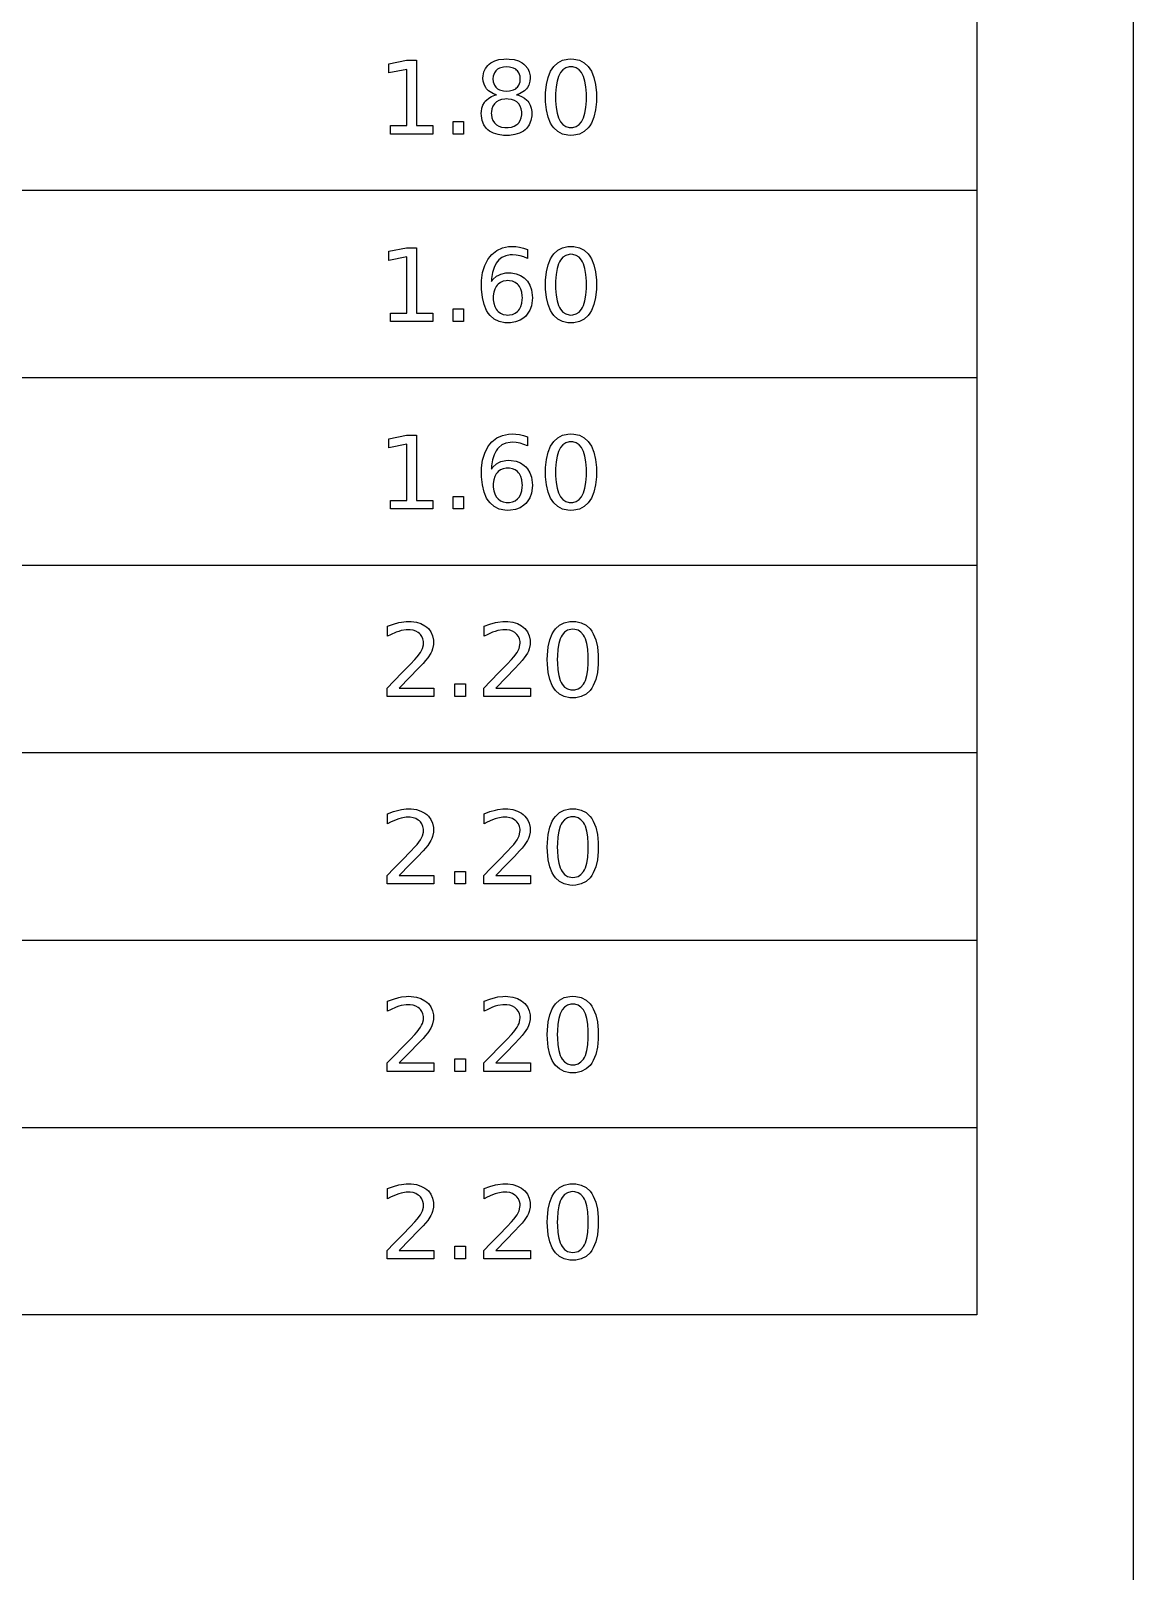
# Model space of a CAD drawing. Header units: millimetres. Extents: x 5 to 292, y 5 to 205.
# Drawn here: x 256.72 to 292, y 107 to 156.3 of the extents above; entities that cross this region are included whole.
import ezdxf

# ---------------------------------------------------------------- set-up
doc = ezdxf.new("R2010")
doc.units = ezdxf.units.MM
doc.layers.add('ANNOTATION', color=7, linetype='Continuous')
doc.layers.add('REFERENCE', color=8, linetype='Continuous')

msp = doc.modelspace()

# ---------------------------------------------------------------- linework, layer by layer
at = {"layer": 'ANNOTATION'}
for points in [[(268.226, 153.265), (268.747, 153.265), (268.747, 155.066), (268.179, 154.953), (268.179, 155.244), (268.744, 155.357), (269.064, 155.357), (269.064, 153.265), (269.585, 153.265), (269.585, 152.996), (268.226, 152.996), (268.226, 153.265)], [(271.624, 154.253), (271.527, 154.284), (271.367, 154.38), (271.304, 154.444), (271.277, 154.481), (271.234, 154.559), (271.197, 154.691), (271.189, 154.788), (271.193, 154.857), (271.218, 154.984), (271.268, 155.096), (271.344, 155.193), (271.391, 155.236), (271.444, 155.274), (271.563, 155.336), (271.701, 155.377), (271.858, 155.397), (271.943, 155.4), (272.029, 155.397), (272.187, 155.377), (272.325, 155.336), (272.444, 155.274), (272.497, 155.236), (272.544, 155.193), (272.62, 155.096), (272.67, 154.984), (272.695, 154.857), (272.698, 154.788), (272.691, 154.691), (272.653, 154.559), (272.61, 154.481), (272.583, 154.444), (272.52, 154.38), (272.361, 154.284), (272.265, 154.253), (272.321, 154.238), (272.424, 154.198), (272.513, 154.146), (272.59, 154.08), (272.624, 154.043), (272.654, 154.002), (272.703, 153.916), (272.735, 153.82), (272.751, 153.716), (272.753, 153.661), (272.75, 153.577), (272.724, 153.425), (272.671, 153.293), (272.593, 153.182), (272.544, 153.133), (272.488, 153.09), (272.361, 153.022), (272.211, 152.976), (272.038, 152.953), (271.943, 152.95), (271.849, 152.953), (271.676, 152.976), (271.526, 153.022), (271.399, 153.09), (271.343, 153.133), (271.294, 153.182), (271.216, 153.293), (271.163, 153.425), (271.137, 153.577), (271.134, 153.661), (271.136, 153.716), (271.152, 153.82), (271.184, 153.916), (271.233, 154.002), (271.263, 154.043), (271.297, 154.08), (271.375, 154.146), (271.465, 154.198), (271.568, 154.238), (271.624, 154.253)], [(274.004, 155.4), (274.101, 155.395), (274.276, 155.356), (274.427, 155.277), (274.556, 155.159), (274.611, 155.086), (274.66, 155.003), (274.739, 154.81), (274.791, 154.583), (274.817, 154.319), (274.821, 154.174), (274.817, 154.03), (274.791, 153.767), (274.739, 153.539), (274.66, 153.347), (274.611, 153.264), (274.556, 153.19), (274.427, 153.073), (274.276, 152.994), (274.101, 152.955), (274.004, 152.95), (273.908, 152.955), (273.733, 152.994), (273.581, 153.073), (273.453, 153.19), (273.398, 153.264), (273.349, 153.347), (273.27, 153.539), (273.218, 153.767), (273.192, 154.03), (273.188, 154.174), (273.192, 154.319), (273.218, 154.583), (273.27, 154.81), (273.349, 155.003), (273.398, 155.086), (273.453, 155.159), (273.581, 155.277), (273.733, 155.356), (273.908, 155.395), (274.004, 155.4)], [(271.507, 154.758), (271.514, 154.671), (271.552, 154.56), (271.595, 154.499), (271.622, 154.472), (271.652, 154.448), (271.721, 154.409), (271.846, 154.376), (271.943, 154.369), (272.041, 154.376), (272.166, 154.409), (272.235, 154.448), (272.265, 154.472), (272.293, 154.499), (272.336, 154.56), (272.374, 154.671), (272.382, 154.758), (272.374, 154.845), (272.336, 154.956), (272.293, 155.017), (272.265, 155.044), (272.235, 155.068), (272.166, 155.107), (272.041, 155.141), (271.943, 155.147), (271.846, 155.141), (271.721, 155.107), (271.652, 155.068), (271.622, 155.044), (271.595, 155.017), (271.552, 154.956), (271.514, 154.845), (271.507, 154.758)], [(274.004, 155.147), (273.944, 155.143), (273.836, 155.113), (273.744, 155.052), (273.666, 154.961), (273.633, 154.904), (273.604, 154.84), (273.558, 154.688), (273.527, 154.505), (273.511, 154.292), (273.509, 154.174), (273.511, 154.057), (273.527, 153.844), (273.558, 153.662), (273.604, 153.51), (273.633, 153.446), (273.666, 153.389), (273.744, 153.298), (273.836, 153.237), (273.944, 153.207), (274.004, 153.203), (274.064, 153.207), (274.173, 153.237), (274.266, 153.298), (274.344, 153.389), (274.377, 153.446), (274.406, 153.51), (274.453, 153.662), (274.484, 153.844), (274.499, 154.057), (274.501, 154.174), (274.499, 154.292), (274.484, 154.505), (274.453, 154.688), (274.406, 154.84), (274.377, 154.904), (274.344, 154.961), (274.266, 155.052), (274.173, 155.113), (274.064, 155.143), (274.004, 155.147)], [(271.943, 154.118), (271.888, 154.116), (271.786, 154.1), (271.697, 154.07), (271.619, 154.024), (271.585, 153.996), (271.555, 153.964), (271.506, 153.891), (271.473, 153.808), (271.457, 153.712), (271.455, 153.661), (271.457, 153.609), (271.473, 153.513), (271.506, 153.429), (271.555, 153.357), (271.585, 153.325), (271.619, 153.296), (271.697, 153.251), (271.786, 153.22), (271.888, 153.205), (271.943, 153.203), (271.999, 153.205), (272.101, 153.22), (272.19, 153.251), (272.268, 153.297), (272.302, 153.326), (272.333, 153.358), (272.382, 153.43), (272.415, 153.514), (272.432, 153.609), (272.434, 153.661), (272.432, 153.712), (272.415, 153.808), (272.383, 153.891), (272.334, 153.964), (272.303, 153.996), (272.269, 154.024), (272.192, 154.07), (272.102, 154.1), (271.999, 154.116), (271.943, 154.118)], [(270.231, 153.398), (270.565, 153.398), (270.565, 152.996), (270.231, 152.996), (270.231, 153.398)], [(272.618, 149.305), (272.618, 149.014), (272.497, 149.064), (272.375, 149.101), (272.253, 149.124), (272.132, 149.131), (272.055, 149.128), (271.915, 149.101), (271.795, 149.048), (271.692, 148.968), (271.648, 148.918), (271.609, 148.861), (271.544, 148.727), (271.496, 148.566), (271.466, 148.377), (271.458, 148.272), (271.508, 148.337), (271.625, 148.443), (271.692, 148.483), (271.764, 148.516), (271.919, 148.552), (272.002, 148.557), (272.089, 148.553), (272.248, 148.526), (272.389, 148.472), (272.51, 148.391), (272.564, 148.341), (272.613, 148.284), (272.69, 148.157), (272.742, 148.01), (272.768, 147.844), (272.771, 147.754), (272.768, 147.665), (272.741, 147.501), (272.687, 147.355), (272.606, 147.227), (272.556, 147.17), (272.5, 147.118), (272.374, 147.036), (272.231, 146.981), (272.071, 146.953), (271.983, 146.95), (271.884, 146.955), (271.703, 146.994), (271.547, 147.073), (271.414, 147.19), (271.357, 147.264), (271.306, 147.347), (271.225, 147.539), (271.171, 147.767), (271.144, 148.03), (271.14, 148.174), (271.144, 148.311), (271.178, 148.562), (271.244, 148.785), (271.344, 148.98), (271.406, 149.067), (271.475, 149.145), (271.631, 149.27), (271.809, 149.353), (272.01, 149.395), (272.119, 149.4), (272.24, 149.394), (272.362, 149.376), (272.487, 149.347), (272.618, 149.305)], [(274.004, 149.4), (274.101, 149.395), (274.276, 149.356), (274.427, 149.277), (274.556, 149.159), (274.611, 149.086), (274.66, 149.003), (274.739, 148.81), (274.791, 148.583), (274.817, 148.319), (274.821, 148.174), (274.817, 148.03), (274.791, 147.767), (274.739, 147.539), (274.66, 147.347), (274.611, 147.264), (274.556, 147.19), (274.427, 147.073), (274.276, 146.994), (274.101, 146.955), (274.004, 146.95), (273.908, 146.955), (273.733, 146.994), (273.581, 147.073), (273.453, 147.19), (273.398, 147.264), (273.349, 147.347), (273.27, 147.539), (273.218, 147.767), (273.192, 148.03), (273.188, 148.174), (273.192, 148.319), (273.218, 148.583), (273.27, 148.81), (273.349, 149.003), (273.398, 149.086), (273.453, 149.159), (273.581, 149.277), (273.733, 149.356), (273.908, 149.395), (274.004, 149.4)], [(268.226, 147.265), (268.747, 147.265), (268.747, 149.066), (268.179, 148.953), (268.179, 149.244), (268.744, 149.357), (269.064, 149.357), (269.064, 147.265), (269.585, 147.265), (269.585, 146.996), (268.226, 146.996), (268.226, 147.265)], [(274.004, 149.147), (273.944, 149.143), (273.836, 149.113), (273.744, 149.052), (273.666, 148.961), (273.633, 148.904), (273.604, 148.84), (273.558, 148.688), (273.527, 148.505), (273.511, 148.292), (273.509, 148.174), (273.511, 148.057), (273.527, 147.844), (273.558, 147.662), (273.604, 147.51), (273.633, 147.446), (273.666, 147.389), (273.744, 147.298), (273.836, 147.237), (273.944, 147.207), (274.004, 147.203), (274.064, 147.207), (274.173, 147.237), (274.266, 147.298), (274.344, 147.389), (274.377, 147.446), (274.406, 147.51), (274.453, 147.662), (274.484, 147.844), (274.499, 148.057), (274.501, 148.174), (274.499, 148.292), (274.484, 148.505), (274.453, 148.688), (274.406, 148.84), (274.377, 148.904), (274.344, 148.961), (274.266, 149.052), (274.173, 149.113), (274.064, 149.143), (274.004, 149.147)], [(271.983, 148.304), (271.931, 148.301), (271.835, 148.283), (271.749, 148.246), (271.675, 148.191), (271.642, 148.157), (271.613, 148.118), (271.566, 148.031), (271.534, 147.93), (271.519, 147.816), (271.517, 147.754), (271.519, 147.692), (271.534, 147.578), (271.566, 147.477), (271.613, 147.39), (271.642, 147.351), (271.675, 147.316), (271.749, 147.261), (271.835, 147.224), (271.931, 147.205), (271.983, 147.203), (272.036, 147.205), (272.132, 147.224), (272.217, 147.261), (272.291, 147.316), (272.324, 147.351), (272.353, 147.39), (272.4, 147.477), (272.432, 147.578), (272.448, 147.692), (272.45, 147.754), (272.448, 147.816), (272.432, 147.93), (272.4, 148.031), (272.353, 148.118), (272.324, 148.157), (272.291, 148.191), (272.217, 148.246), (272.132, 148.283), (272.036, 148.301), (271.983, 148.304)], [(270.231, 147.398), (270.565, 147.398), (270.565, 146.996), (270.231, 146.996), (270.231, 147.398)], [(268.226, 141.265), (268.747, 141.265), (268.747, 143.066), (268.179, 142.953), (268.179, 143.244), (268.744, 143.357), (269.064, 143.357), (269.064, 141.265), (269.585, 141.265), (269.585, 140.996), (268.226, 140.996), (268.226, 141.265)], [(272.618, 143.305), (272.618, 143.014), (272.497, 143.064), (272.375, 143.101), (272.253, 143.124), (272.132, 143.131), (272.055, 143.128), (271.915, 143.101), (271.795, 143.048), (271.692, 142.968), (271.648, 142.918), (271.609, 142.861), (271.544, 142.727), (271.496, 142.566), (271.466, 142.377), (271.458, 142.272), (271.508, 142.337), (271.625, 142.443), (271.692, 142.483), (271.764, 142.516), (271.919, 142.552), (272.002, 142.557), (272.089, 142.553), (272.248, 142.526), (272.389, 142.472), (272.51, 142.391), (272.564, 142.341), (272.613, 142.284), (272.69, 142.157), (272.742, 142.01), (272.768, 141.844), (272.771, 141.754), (272.768, 141.665), (272.741, 141.501), (272.687, 141.355), (272.606, 141.227), (272.556, 141.17), (272.5, 141.118), (272.374, 141.036), (272.231, 140.981), (272.071, 140.953), (271.983, 140.95), (271.884, 140.955), (271.703, 140.994), (271.547, 141.073), (271.414, 141.19), (271.357, 141.264), (271.306, 141.347), (271.225, 141.539), (271.171, 141.767), (271.144, 142.03), (271.14, 142.174), (271.144, 142.311), (271.178, 142.562), (271.244, 142.785), (271.344, 142.98), (271.406, 143.067), (271.475, 143.145), (271.631, 143.27), (271.809, 143.353), (272.01, 143.395), (272.119, 143.4), (272.24, 143.394), (272.362, 143.376), (272.487, 143.347), (272.618, 143.305)], [(274.004, 143.4), (274.101, 143.395), (274.276, 143.356), (274.427, 143.277), (274.556, 143.159), (274.611, 143.086), (274.66, 143.003), (274.739, 142.81), (274.791, 142.583), (274.817, 142.319), (274.821, 142.174), (274.817, 142.03), (274.791, 141.767), (274.739, 141.539), (274.66, 141.347), (274.611, 141.264), (274.556, 141.19), (274.427, 141.073), (274.276, 140.994), (274.101, 140.955), (274.004, 140.95), (273.908, 140.955), (273.733, 140.994), (273.581, 141.073), (273.453, 141.19), (273.398, 141.264), (273.349, 141.347), (273.27, 141.539), (273.218, 141.767), (273.192, 142.03), (273.188, 142.174), (273.192, 142.319), (273.218, 142.583), (273.27, 142.81), (273.349, 143.003), (273.398, 143.086), (273.453, 143.159), (273.581, 143.277), (273.733, 143.356), (273.908, 143.395), (274.004, 143.4)], [(274.004, 143.147), (273.944, 143.143), (273.836, 143.113), (273.744, 143.052), (273.666, 142.961), (273.633, 142.904), (273.604, 142.84), (273.558, 142.688), (273.527, 142.505), (273.511, 142.292), (273.509, 142.174), (273.511, 142.057), (273.527, 141.844), (273.558, 141.662), (273.604, 141.51), (273.633, 141.446), (273.666, 141.389), (273.744, 141.298), (273.836, 141.237), (273.944, 141.207), (274.004, 141.203), (274.064, 141.207), (274.173, 141.237), (274.266, 141.298), (274.344, 141.389), (274.377, 141.446), (274.406, 141.51), (274.453, 141.662), (274.484, 141.844), (274.499, 142.057), (274.501, 142.174), (274.499, 142.292), (274.484, 142.505), (274.453, 142.688), (274.406, 142.84), (274.377, 142.904), (274.344, 142.961), (274.266, 143.052), (274.173, 143.113), (274.064, 143.143), (274.004, 143.147)], [(271.983, 142.304), (271.931, 142.301), (271.835, 142.283), (271.749, 142.246), (271.675, 142.191), (271.642, 142.157), (271.613, 142.118), (271.566, 142.031), (271.534, 141.93), (271.519, 141.816), (271.517, 141.754), (271.519, 141.692), (271.534, 141.578), (271.566, 141.477), (271.613, 141.39), (271.642, 141.351), (271.675, 141.316), (271.749, 141.261), (271.835, 141.224), (271.931, 141.205), (271.983, 141.203), (272.036, 141.205), (272.132, 141.224), (272.217, 141.261), (272.291, 141.316), (272.324, 141.351), (272.353, 141.39), (272.4, 141.477), (272.432, 141.578), (272.448, 141.692), (272.45, 141.754), (272.448, 141.816), (272.432, 141.93), (272.4, 142.031), (272.353, 142.118), (272.324, 142.157), (272.291, 142.191), (272.217, 142.246), (272.132, 142.283), (272.036, 142.301), (271.983, 142.304)], [(270.231, 141.398), (270.565, 141.398), (270.565, 140.996), (270.231, 140.996), (270.231, 141.398)], [(268.504, 135.265), (269.619, 135.265), (269.619, 134.996), (268.12, 134.996), (268.12, 135.265), (268.335, 135.485), (268.616, 135.77), (268.872, 136.031), (269.01, 136.179), (269.081, 136.262), (269.188, 136.408), (269.225, 136.471), (269.251, 136.53), (269.282, 136.648), (269.286, 136.706), (269.284, 136.752), (269.267, 136.837), (269.234, 136.914), (269.185, 136.982), (269.154, 137.012), (269.119, 137.04), (269.043, 137.085), (268.957, 137.115), (268.861, 137.129), (268.81, 137.131), (268.733, 137.128), (268.575, 137.102), (268.492, 137.079), (268.408, 137.05), (268.229, 136.97), (268.136, 136.921), (268.136, 137.244), (268.322, 137.312), (268.496, 137.361), (268.579, 137.378), (268.732, 137.398), (268.804, 137.4), (268.893, 137.397), (269.058, 137.374), (269.204, 137.328), (269.332, 137.259), (269.389, 137.216), (269.44, 137.169), (269.521, 137.062), (269.576, 136.939), (269.603, 136.801), (269.607, 136.726), (269.603, 136.654), (269.576, 136.516), (269.552, 136.45), (269.519, 136.382), (269.42, 136.228), (269.354, 136.143), (269.271, 136.054), (269.102, 135.878), (268.847, 135.615), (268.504, 135.265)], [(271.595, 135.265), (272.71, 135.265), (272.71, 134.996), (271.211, 134.996), (271.211, 135.265), (271.425, 135.485), (271.706, 135.77), (271.962, 136.031), (272.101, 136.179), (272.172, 136.262), (272.279, 136.408), (272.315, 136.471), (272.342, 136.53), (272.372, 136.648), (272.376, 136.706), (272.374, 136.752), (272.358, 136.837), (272.325, 136.914), (272.275, 136.982), (272.244, 137.012), (272.21, 137.04), (272.134, 137.085), (272.048, 137.115), (271.952, 137.129), (271.9, 137.131), (271.824, 137.128), (271.665, 137.102), (271.583, 137.079), (271.498, 137.05), (271.32, 136.97), (271.226, 136.921), (271.226, 137.244), (271.413, 137.312), (271.587, 137.361), (271.669, 137.378), (271.822, 137.398), (271.894, 137.4), (271.983, 137.397), (272.148, 137.374), (272.294, 137.328), (272.422, 137.259), (272.479, 137.216), (272.53, 137.169), (272.612, 137.062), (272.666, 136.939), (272.694, 136.801), (272.697, 136.726), (272.694, 136.654), (272.666, 136.516), (272.642, 136.45), (272.61, 136.382), (272.51, 136.228), (272.444, 136.143), (272.361, 136.054), (272.192, 135.878), (271.937, 135.615), (271.595, 135.265)], [(274.063, 137.4), (274.16, 137.395), (274.335, 137.356), (274.487, 137.277), (274.615, 137.159), (274.67, 137.086), (274.719, 137.003), (274.798, 136.81), (274.85, 136.583), (274.876, 136.319), (274.88, 136.174), (274.876, 136.03), (274.85, 135.767), (274.798, 135.539), (274.719, 135.347), (274.67, 135.264), (274.615, 135.19), (274.487, 135.073), (274.335, 134.994), (274.16, 134.955), (274.063, 134.95), (273.967, 134.955), (273.792, 134.994), (273.641, 135.073), (273.512, 135.19), (273.457, 135.264), (273.408, 135.347), (273.329, 135.539), (273.277, 135.767), (273.251, 136.03), (273.248, 136.174), (273.251, 136.319), (273.277, 136.583), (273.329, 136.81), (273.408, 137.003), (273.457, 137.086), (273.512, 137.159), (273.641, 137.277), (273.792, 137.356), (273.967, 137.395), (274.063, 137.4)], [(274.063, 137.147), (274.004, 137.143), (273.896, 137.113), (273.803, 137.052), (273.725, 136.961), (273.692, 136.904), (273.663, 136.84), (273.617, 136.688), (273.586, 136.505), (273.57, 136.292), (273.568, 136.174), (273.57, 136.057), (273.586, 135.844), (273.617, 135.662), (273.663, 135.51), (273.692, 135.446), (273.725, 135.389), (273.803, 135.298), (273.896, 135.237), (274.004, 135.207), (274.063, 135.203), (274.124, 135.207), (274.232, 135.237), (274.325, 135.298), (274.403, 135.389), (274.436, 135.446), (274.465, 135.51), (274.512, 135.662), (274.543, 135.844), (274.558, 136.057), (274.56, 136.174), (274.558, 136.292), (274.543, 136.505), (274.512, 136.688), (274.465, 136.84), (274.436, 136.904), (274.403, 136.961), (274.325, 137.052), (274.232, 137.113), (274.124, 137.143), (274.063, 137.147)], [(270.29, 135.398), (270.624, 135.398), (270.624, 134.996), (270.29, 134.996), (270.29, 135.398)], [(268.504, 129.265), (269.619, 129.265), (269.619, 128.996), (268.12, 128.996), (268.12, 129.265), (268.335, 129.485), (268.616, 129.77), (268.872, 130.031), (269.01, 130.179), (269.081, 130.262), (269.188, 130.408), (269.225, 130.471), (269.251, 130.53), (269.282, 130.648), (269.286, 130.706), (269.284, 130.752), (269.267, 130.837), (269.234, 130.914), (269.185, 130.982), (269.154, 131.012), (269.119, 131.04), (269.043, 131.085), (268.957, 131.115), (268.861, 131.129), (268.81, 131.131), (268.733, 131.128), (268.575, 131.102), (268.492, 131.079), (268.408, 131.05), (268.229, 130.97), (268.136, 130.921), (268.136, 131.244), (268.322, 131.312), (268.496, 131.361), (268.579, 131.378), (268.732, 131.398), (268.804, 131.4), (268.893, 131.397), (269.058, 131.374), (269.204, 131.328), (269.332, 131.259), (269.389, 131.216), (269.44, 131.169), (269.521, 131.062), (269.576, 130.939), (269.603, 130.801), (269.607, 130.726), (269.603, 130.654), (269.576, 130.516), (269.552, 130.45), (269.519, 130.382), (269.42, 130.228), (269.354, 130.143), (269.271, 130.054), (269.102, 129.878), (268.847, 129.615), (268.504, 129.265)], [(271.595, 129.265), (272.71, 129.265), (272.71, 128.996), (271.211, 128.996), (271.211, 129.265), (271.425, 129.485), (271.706, 129.77), (271.962, 130.031), (272.101, 130.179), (272.172, 130.262), (272.279, 130.408), (272.315, 130.471), (272.342, 130.53), (272.372, 130.648), (272.376, 130.706), (272.374, 130.752), (272.358, 130.837), (272.325, 130.914), (272.275, 130.982), (272.244, 131.012), (272.21, 131.04), (272.134, 131.085), (272.048, 131.115), (271.952, 131.129), (271.9, 131.131), (271.824, 131.128), (271.665, 131.102), (271.583, 131.079), (271.498, 131.05), (271.32, 130.97), (271.226, 130.921), (271.226, 131.244), (271.413, 131.312), (271.587, 131.361), (271.669, 131.378), (271.822, 131.398), (271.894, 131.4), (271.983, 131.397), (272.148, 131.374), (272.294, 131.328), (272.422, 131.259), (272.479, 131.216), (272.53, 131.169), (272.612, 131.062), (272.666, 130.939), (272.694, 130.801), (272.697, 130.726), (272.694, 130.654), (272.666, 130.516), (272.642, 130.45), (272.61, 130.382), (272.51, 130.228), (272.444, 130.143), (272.361, 130.054), (272.192, 129.878), (271.937, 129.615), (271.595, 129.265)], [(274.063, 131.4), (274.16, 131.395), (274.335, 131.356), (274.487, 131.277), (274.615, 131.159), (274.67, 131.086), (274.719, 131.003), (274.798, 130.81), (274.85, 130.583), (274.876, 130.319), (274.88, 130.174), (274.876, 130.03), (274.85, 129.767), (274.798, 129.539), (274.719, 129.347), (274.67, 129.264), (274.615, 129.19), (274.487, 129.073), (274.335, 128.994), (274.16, 128.955), (274.063, 128.95), (273.967, 128.955), (273.792, 128.994), (273.641, 129.073), (273.512, 129.19), (273.457, 129.264), (273.408, 129.347), (273.329, 129.539), (273.277, 129.767), (273.251, 130.03), (273.248, 130.174), (273.251, 130.319), (273.277, 130.583), (273.329, 130.81), (273.408, 131.003), (273.457, 131.086), (273.512, 131.159), (273.641, 131.277), (273.792, 131.356), (273.967, 131.395), (274.063, 131.4)], [(274.063, 131.147), (274.004, 131.143), (273.896, 131.113), (273.803, 131.052), (273.725, 130.961), (273.692, 130.904), (273.663, 130.84), (273.617, 130.688), (273.586, 130.505), (273.57, 130.292), (273.568, 130.174), (273.57, 130.057), (273.586, 129.844), (273.617, 129.662), (273.663, 129.51), (273.692, 129.446), (273.725, 129.389), (273.803, 129.298), (273.896, 129.237), (274.004, 129.207), (274.063, 129.203), (274.124, 129.207), (274.232, 129.237), (274.325, 129.298), (274.403, 129.389), (274.436, 129.446), (274.465, 129.51), (274.512, 129.662), (274.543, 129.844), (274.558, 130.057), (274.56, 130.174), (274.558, 130.292), (274.543, 130.505), (274.512, 130.688), (274.465, 130.84), (274.436, 130.904), (274.403, 130.961), (274.325, 131.052), (274.232, 131.113), (274.124, 131.143), (274.063, 131.147)], [(270.29, 129.398), (270.624, 129.398), (270.624, 128.996), (270.29, 128.996), (270.29, 129.398)], [(268.504, 123.265), (269.619, 123.265), (269.619, 122.996), (268.12, 122.996), (268.12, 123.265), (268.335, 123.485), (268.616, 123.77), (268.872, 124.031), (269.01, 124.179), (269.081, 124.262), (269.188, 124.408), (269.225, 124.471), (269.251, 124.53), (269.282, 124.648), (269.286, 124.706), (269.284, 124.752), (269.267, 124.837), (269.234, 124.914), (269.185, 124.982), (269.154, 125.012), (269.119, 125.04), (269.043, 125.085), (268.957, 125.115), (268.861, 125.129), (268.81, 125.131), (268.733, 125.128), (268.575, 125.102), (268.492, 125.079), (268.408, 125.05), (268.229, 124.97), (268.136, 124.921), (268.136, 125.244), (268.322, 125.312), (268.496, 125.361), (268.579, 125.378), (268.732, 125.398), (268.804, 125.4), (268.893, 125.397), (269.058, 125.374), (269.204, 125.328), (269.332, 125.259), (269.389, 125.216), (269.44, 125.169), (269.521, 125.062), (269.576, 124.939), (269.603, 124.801), (269.607, 124.726), (269.603, 124.654), (269.576, 124.516), (269.552, 124.45), (269.519, 124.382), (269.42, 124.228), (269.354, 124.143), (269.271, 124.054), (269.102, 123.878), (268.847, 123.615), (268.504, 123.265)], [(271.595, 123.265), (272.71, 123.265), (272.71, 122.996), (271.211, 122.996), (271.211, 123.265), (271.425, 123.485), (271.706, 123.77), (271.962, 124.031), (272.101, 124.179), (272.172, 124.262), (272.279, 124.408), (272.315, 124.471), (272.342, 124.53), (272.372, 124.648), (272.376, 124.706), (272.374, 124.752), (272.358, 124.837), (272.325, 124.914), (272.275, 124.982), (272.244, 125.012), (272.21, 125.04), (272.134, 125.085), (272.048, 125.115), (271.952, 125.129), (271.9, 125.131), (271.824, 125.128), (271.665, 125.102), (271.583, 125.079), (271.498, 125.05), (271.32, 124.97), (271.226, 124.921), (271.226, 125.244), (271.413, 125.312), (271.587, 125.361), (271.669, 125.378), (271.822, 125.398), (271.894, 125.4), (271.983, 125.397), (272.148, 125.374), (272.294, 125.328), (272.422, 125.259), (272.479, 125.216), (272.53, 125.169), (272.612, 125.062), (272.666, 124.939), (272.694, 124.801), (272.697, 124.726), (272.694, 124.654), (272.666, 124.516), (272.642, 124.45), (272.61, 124.382), (272.51, 124.228), (272.444, 124.143), (272.361, 124.054), (272.192, 123.878), (271.937, 123.615), (271.595, 123.265)], [(274.063, 125.4), (274.16, 125.395), (274.335, 125.356), (274.487, 125.277), (274.615, 125.159), (274.67, 125.086), (274.719, 125.003), (274.798, 124.81), (274.85, 124.583), (274.876, 124.319), (274.88, 124.174), (274.876, 124.03), (274.85, 123.767), (274.798, 123.539), (274.719, 123.347), (274.67, 123.264), (274.615, 123.19), (274.487, 123.073), (274.335, 122.994), (274.16, 122.955), (274.063, 122.95), (273.967, 122.955), (273.792, 122.994), (273.641, 123.073), (273.512, 123.19), (273.457, 123.264), (273.408, 123.347), (273.329, 123.539), (273.277, 123.767), (273.251, 124.03), (273.248, 124.174), (273.251, 124.319), (273.277, 124.583), (273.329, 124.81), (273.408, 125.003), (273.457, 125.086), (273.512, 125.159), (273.641, 125.277), (273.792, 125.356), (273.967, 125.395), (274.063, 125.4)], [(274.063, 125.147), (274.004, 125.143), (273.896, 125.113), (273.803, 125.052), (273.725, 124.961), (273.692, 124.904), (273.663, 124.84), (273.617, 124.688), (273.586, 124.505), (273.57, 124.292), (273.568, 124.174), (273.57, 124.057), (273.586, 123.844), (273.617, 123.662), (273.663, 123.51), (273.692, 123.446), (273.725, 123.389), (273.803, 123.298), (273.896, 123.237), (274.004, 123.207), (274.063, 123.203), (274.124, 123.207), (274.232, 123.237), (274.325, 123.298), (274.403, 123.389), (274.436, 123.446), (274.465, 123.51), (274.512, 123.662), (274.543, 123.844), (274.558, 124.057), (274.56, 124.174), (274.558, 124.292), (274.543, 124.505), (274.512, 124.688), (274.465, 124.84), (274.436, 124.904), (274.403, 124.961), (274.325, 125.052), (274.232, 125.113), (274.124, 125.143), (274.063, 125.147)], [(270.29, 123.398), (270.624, 123.398), (270.624, 122.996), (270.29, 122.996), (270.29, 123.398)], [(268.504, 117.265), (269.619, 117.265), (269.619, 116.996), (268.12, 116.996), (268.12, 117.265), (268.335, 117.485), (268.616, 117.77), (268.872, 118.031), (269.01, 118.179), (269.081, 118.262), (269.188, 118.408), (269.225, 118.471), (269.251, 118.53), (269.282, 118.648), (269.286, 118.706), (269.284, 118.752), (269.267, 118.837), (269.234, 118.914), (269.185, 118.982), (269.154, 119.012), (269.119, 119.04), (269.043, 119.085), (268.957, 119.115), (268.861, 119.129), (268.81, 119.131), (268.733, 119.128), (268.575, 119.102), (268.492, 119.079), (268.408, 119.05), (268.229, 118.97), (268.136, 118.921), (268.136, 119.244), (268.322, 119.312), (268.496, 119.361), (268.579, 119.378), (268.732, 119.398), (268.804, 119.4), (268.893, 119.397), (269.058, 119.374), (269.204, 119.328), (269.332, 119.259), (269.389, 119.216), (269.44, 119.169), (269.521, 119.062), (269.576, 118.939), (269.603, 118.801), (269.607, 118.726), (269.603, 118.654), (269.576, 118.516), (269.552, 118.45), (269.519, 118.382), (269.42, 118.228), (269.354, 118.143), (269.271, 118.054), (269.102, 117.878), (268.847, 117.615), (268.504, 117.265)], [(271.595, 117.265), (272.71, 117.265), (272.71, 116.996), (271.211, 116.996), (271.211, 117.265), (271.425, 117.485), (271.706, 117.77), (271.962, 118.031), (272.101, 118.179), (272.172, 118.262), (272.279, 118.408), (272.315, 118.471), (272.342, 118.53), (272.372, 118.648), (272.376, 118.706), (272.374, 118.752), (272.358, 118.837), (272.325, 118.914), (272.275, 118.982), (272.244, 119.012), (272.21, 119.04), (272.134, 119.085), (272.048, 119.115), (271.952, 119.129), (271.9, 119.131), (271.824, 119.128), (271.665, 119.102), (271.583, 119.079), (271.498, 119.05), (271.32, 118.97), (271.226, 118.921), (271.226, 119.244), (271.413, 119.312), (271.587, 119.361), (271.669, 119.378), (271.822, 119.398), (271.894, 119.4), (271.983, 119.397), (272.148, 119.374), (272.294, 119.328), (272.422, 119.259), (272.479, 119.216), (272.53, 119.169), (272.612, 119.062), (272.666, 118.939), (272.694, 118.801), (272.697, 118.726), (272.694, 118.654), (272.666, 118.516), (272.642, 118.45), (272.61, 118.382), (272.51, 118.228), (272.444, 118.143), (272.361, 118.054), (272.192, 117.878), (271.937, 117.615), (271.595, 117.265)], [(274.063, 119.4), (274.16, 119.395), (274.335, 119.356), (274.487, 119.277), (274.615, 119.159), (274.67, 119.086), (274.719, 119.003), (274.798, 118.81), (274.85, 118.583), (274.876, 118.319), (274.88, 118.174), (274.876, 118.03), (274.85, 117.767), (274.798, 117.539), (274.719, 117.347), (274.67, 117.264), (274.615, 117.19), (274.487, 117.073), (274.335, 116.994), (274.16, 116.955), (274.063, 116.95), (273.967, 116.955), (273.792, 116.994), (273.641, 117.073), (273.512, 117.19), (273.457, 117.264), (273.408, 117.347), (273.329, 117.539), (273.277, 117.767), (273.251, 118.03), (273.248, 118.174), (273.251, 118.319), (273.277, 118.583), (273.329, 118.81), (273.408, 119.003), (273.457, 119.086), (273.512, 119.159), (273.641, 119.277), (273.792, 119.356), (273.967, 119.395), (274.063, 119.4)], [(274.063, 119.147), (274.004, 119.143), (273.896, 119.113), (273.803, 119.052), (273.725, 118.961), (273.692, 118.904), (273.663, 118.84), (273.617, 118.688), (273.586, 118.505), (273.57, 118.292), (273.568, 118.174), (273.57, 118.057), (273.586, 117.844), (273.617, 117.662), (273.663, 117.51), (273.692, 117.446), (273.725, 117.389), (273.803, 117.298), (273.896, 117.237), (274.004, 117.207), (274.063, 117.203), (274.124, 117.207), (274.232, 117.237), (274.325, 117.298), (274.403, 117.389), (274.436, 117.446), (274.465, 117.51), (274.512, 117.662), (274.543, 117.844), (274.558, 118.057), (274.56, 118.174), (274.558, 118.292), (274.543, 118.505), (274.512, 118.688), (274.465, 118.84), (274.436, 118.904), (274.403, 118.961), (274.325, 119.052), (274.232, 119.113), (274.124, 119.143), (274.063, 119.147)], [(270.29, 117.398), (270.624, 117.398), (270.624, 116.996), (270.29, 116.996), (270.29, 117.398)]]:
    msp.add_lwpolyline(points, close=True, dxfattribs=at)
at = {"layer": 'REFERENCE'}
for points in [[(5, 205), (292, 205), (292, 5), (5, 5)], [(158, 182), (287, 182), (287, 115.2), (158, 115.2)]]:
    msp.add_lwpolyline(points, close=True, dxfattribs=at)
for points in [[(158, 151.2), (287, 151.2)], [(158, 145.2), (287, 145.2)], [(158, 139.2), (287, 139.2)], [(158, 133.2), (287, 133.2)], [(158, 127.2), (287, 127.2)], [(158, 121.2), (287, 121.2)]]:
    msp.add_lwpolyline(points, dxfattribs=at)

doc.saveas('drawing.dxf')
